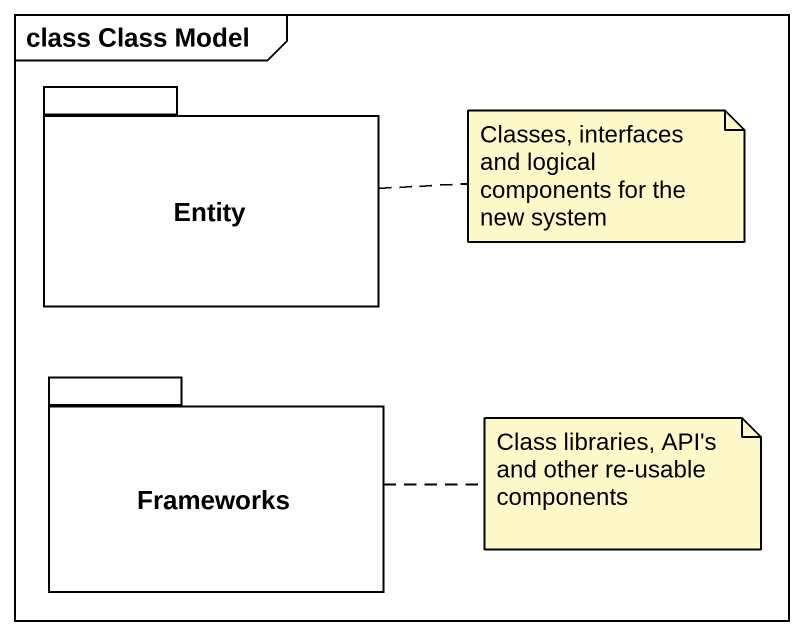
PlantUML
@startuml
mainframe class Class Model
package "Entity" as Entity_ {
}
package Frameworks {
}
note right of Entity_ : Classes, interfaces and logical components for the new system
note right of Frameworks : Class libraries, API's and other re-usable components
@enduml
